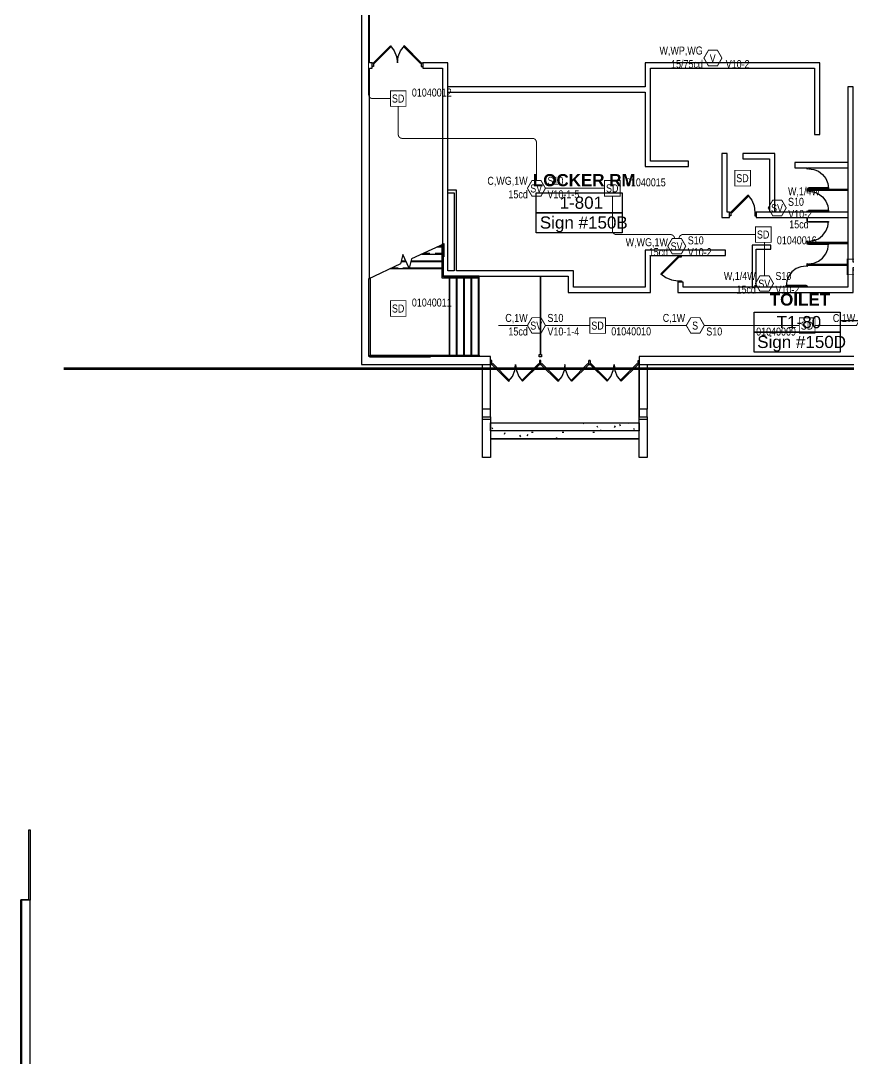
# Model space of a CAD drawing. Header units: inches. Extents: x 8199 to 15931, y 7617 to 15423.
# Drawn here: x 8454 to 9695, y 10796 to 12352 of the extents above; entities that cross this region are included whole.
import ezdxf
from ezdxf.enums import TextEntityAlignment as Align

# ---------------------------------------------------------------- set-up
doc = ezdxf.new("R2010")
doc.units = ezdxf.units.IN
doc.header["$LTSCALE"] = 0.25
doc.header["$MEASUREMENT"] = 0
for name, color, linetype in [('BACKGROUND', 8, 'Continuous'), ('CONDUIT', 6, 'Continuous'), ('JUNCTION BOX', 1, 'Continuous'), ('SMOKE DETECTOR', 1, 'Continuous'), ('SPEAKER', 1, 'Continuous'), ('SPEAKER STROBE', 1, 'Continuous'), ('STROBE', 1, 'Continuous')]:
    doc.layers.add(name, color=color, linetype=linetype)
doc.styles.add('Arial', font='arial.ttf', dxfattribs={"width": 0.8})
doc.styles.add('PDF Arial', font='arial.ttf')
doc.styles.add('PDF Arial Bold', font='arialbd.ttf')

# ---------------------------------------------------------------- blocks, each defined once
blk = doc.blocks.new('GC-S7')
at = {"layer": 'SPEAKER', "const_width": 1.46}
blk.add_lwpolyline([(13.8, 0.2), (7.1, 11.9), (-6.4, 11.9), (-13.2, 0.2), (-6.4, -11.5), (7.1, -11.5)], close=True, dxfattribs=at)
at = {"layer": 'SPEAKER', "style": 'Arial', "width": 0.8}
blk.add_text('S', height=12, dxfattribs=at).set_placement((0, 0), align=Align.MIDDLE)
for tag, p in [('C', (-15, 11.5)), ('1/2W', (-14.7, -8.8))]:
    blk.add_attdef(tag, text='', height=12, dxfattribs=at).set_placement(p, align=Align.MIDDLE_RIGHT)
blk.add_attdef('Speaker_Circuit', text='', height=12, dxfattribs=at).set_placement((16.8, -8.8), align=Align.MIDDLE_LEFT)
blk = doc.blocks.new('CS405-7A-T WITH LKW-1')
at = {"layer": 'STROBE', "const_width": 1.46}
blk.add_lwpolyline([(13.8, 0.2), (7.1, 11.9), (-6.4, 11.9), (-13.2, 0.2), (-6.4, -11.5), (7.1, -11.5)], close=True, dxfattribs=at)
at = {"layer": 'STROBE', "style": 'Arial', "width": 0.8}
blk.add_text('V', height=12, dxfattribs=at).set_placement((0, 0), align=Align.MIDDLE)
for tag, p in [('W-WP', (-15, 11.5)), ('15/75CD', (-14.7, -8.8))]:
    blk.add_attdef(tag, text='', height=12, dxfattribs=at).set_placement(p, align=Align.MIDDLE_RIGHT)
blk.add_attdef('Visual_Circuit', text='', height=12, dxfattribs=at).set_placement((19.5, -8.8), align=Align.MIDDLE_LEFT)
blk = doc.blocks.new('G4-S7VM')
at = {"layer": 'SPEAKER STROBE', "const_width": 1.46}
blk.add_lwpolyline([(13.8, 0.2), (7.1, 11.9), (-6.4, 11.9), (-13.2, 0.2), (-6.4, -11.5), (7.1, -11.5)], close=True, dxfattribs=at)
at = {"layer": 'SPEAKER STROBE', "style": 'Arial', "width": 0.8}
blk.add_text('SV', height=12, dxfattribs=at).set_placement((0, 0), align=Align.MIDDLE)
for tag, p in [('W', (-12.9, 11.5)), ('CANDELA', (-12.6, -8.8)), ('1/2W', (-12.6, -29.2))]:
    blk.add_attdef(tag, text='', height=12, dxfattribs=at).set_placement(p, align=Align.MIDDLE_RIGHT)
for tag, p in [('Speaker_Circuit', (16.8, 11.5)), ('Visual_Circuit', (16.8, -8.8))]:
    blk.add_attdef(tag, text='', height=12, dxfattribs=at).set_placement(p, align=Align.MIDDLE_LEFT)
blk = doc.blocks.new('SIGA-PD')
at = {"layer": 'SMOKE DETECTOR', "const_width": 1.3}
blk.add_lwpolyline([(-11.5, -11.7), (-11.5, 11.7), (11.9, 11.7), (11.9, -11.7)], close=True, dxfattribs=at)
at = {"layer": 'SMOKE DETECTOR', "style": 'Arial', "width": 0.8}
blk.add_text('SD', height=12, dxfattribs=at).set_placement((0, 0), align=Align.MIDDLE)
for tag, p in [('ADDRESS', (20.6, 9)), ('ZONE', (20.6, -8.6))]:
    blk.add_attdef(tag, text='', height=12, dxfattribs=at).set_placement(p, align=Align.MIDDLE_LEFT)
blk.add_attdef('SUBSCRIPT', text='', height=12, dxfattribs=at).set_placement((-16.6, -9), align=Align.MIDDLE_RIGHT)
blk = doc.blocks.new('GC-S7VM')
at = {"layer": 'SPEAKER STROBE', "const_width": 1.46}
blk.add_lwpolyline([(13.8, 0.2), (7.1, 11.9), (-6.4, 11.9), (-13.2, 0.2), (-6.4, -11.5), (7.1, -11.5)], close=True, dxfattribs=at)
at = {"layer": 'SPEAKER STROBE', "style": 'Arial', "width": 0.8}
blk.add_text('SV', height=12, dxfattribs=at).set_placement((0, 0), align=Align.MIDDLE)
for tag, p in [('C', (-12.9, 11.5)), ('CANDELA', (-12.6, -8.8)), ('1/2W', (-12.6, -29.2))]:
    blk.add_attdef(tag, text='', height=12, dxfattribs=at).set_placement(p, align=Align.MIDDLE_RIGHT)
for tag, p in [('Speaker_Circuit', (16.8, 11.5)), ('Visual_Circuit', (16.8, -8.8))]:
    blk.add_attdef(tag, text='', height=12, dxfattribs=at).set_placement(p, align=Align.MIDDLE_LEFT)
blk = doc.blocks.new('JUNCTION BOX')
at = {"const_width": 1.3}
blk.add_lwpolyline([(-11.5, -11.7), (-11.5, 11.7), (11.9, 11.7), (11.9, -11.7)], close=True, dxfattribs=at)
at = {"style": 'Arial', "width": 0.8}
blk.add_text('J', height=12, dxfattribs=at).set_placement((0, 0), align=Align.MIDDLE)
blk.add_attdef('SUBSCRIPT', text='', height=12, dxfattribs=at).set_placement((-16.6, -9), align=Align.MIDDLE_RIGHT)

msp = doc.modelspace()

# ---------------------------------------------------------------- linework, layer by layer
at = {"lineweight": 0, "const_width": 4}
msp.add_lwpolyline([(10419.9, 11830.1), (8518.9, 11830.1)], dxfattribs=at)
at = {"layer": 'BACKGROUND'}
for points in [[(8977.5, 12288.8), (8977.5, 13053.8), (8965.4, 13053.8), (8965.4, 11848.5)], [(9008.7, 12314), (9014.5, 12306.7), (9018, 12298.1), (9019.2, 12288.8), (9020.5, 12298.1), (9024, 12306.7), (9029.8, 12314), (9054.9, 12288.8), (9057.1, 12288.8), (9057.1, 12280.9), (9086.8, 12280.9), (9086.8, 12016.4)], [(9029.8, 12314), (9028.5, 12313), (9054, 12287.6), (9054.9, 12288.8), (9054.9, 12283.1), (9057.1, 12283.1)], [(8977.5, 11965.5), (8977.5, 12280.9), (8981.3, 12280.9), (8981.3, 12288.8), (8977.5, 12288.8)], [(8981.3, 12288.8), (8983.2, 12288.8), (8983.2, 12283.1), (8981.3, 12283.1)], [(9094.7, 12280.9), (9094.7, 12288.8), (9057.1, 12288.8)], [(9094.7, 12244.9), (9390.7, 12244.9), (9390.7, 12133.4), (9398.7, 12133.4), (9455.4, 12133.4), (9455.4, 12141.3), (9398.7, 12141.3), (9398.7, 12280.9), (9644.6, 12280.9), (9644.6, 12181.1), (9652.6, 12181.1), (9652.6, 12280.9), (9652.6, 12288.8), (9398.7, 12288.8), (9390.7, 12288.8), (9390.7, 12252.8), (9094.7, 12252.8)], [(9414.3, 11972.5), (9421.6, 11966.7), (9430.2, 11963.2), (9439.4, 11962), (9439.4, 11960), (9439.4, 11944.1), (9447.4, 11944.1), (9702.6, 11944.1), (9702.6, 11952.1), (9702.6, 11982), (9704.8, 11982), (9704.8, 11990), (9702.6, 11990), (9702.6, 12252.8), (9694.6, 12252.8)], [(9585, 12064.9), (9585, 12144.5), (9585, 12152.5), (9537.3, 12152.5), (9537.3, 12144.5), (9577.1, 12144.5), (9577.1, 12064.9)], [(9694.6, 12139.4), (9615, 12139.4), (9615, 12131.4), (9633.1, 12131.4), (9633.1, 12129.9), (9634.1, 12129.9), (9634.1, 12131.4), (9694.6, 12131.4)], [(9635.7, 12129.9), (9643.3, 12128.9), (9650.7, 12126), (9656.7, 12121.2), (9661.5, 12115.2), (9664.7, 12107.9), (9665.6, 12100.2), (9665.6, 12101.2), (9635.7, 12101.2), (9635.7, 12100.2), (9665.6, 12100.2)], [(9088.1, 11969), (9094.7, 11969), (9275.1, 11969), (9275.1, 11944.1), (9283, 11944.1), (9398.7, 11944.1), (9398.7, 11952.1), (9398.7, 11999.9), (9511.1, 11999.9), (9511.1, 12007.8), (9398.7, 12007.8), (9390.7, 12007.8), (9390.7, 11952.1), (9283, 11952.1), (9283, 11969), (9283, 11976.9), (9107.8, 11976.9), (9107.8, 12097.7), (9104, 12097.7), (9094.7, 12097.7)], [(9094.7, 12093.5), (9104, 12093.5), (9104, 11976.9), (9094.7, 11976.9)], [(9544.6, 12090.3), (9550.3, 12083), (9553.8, 12074.1), (9555.1, 12064.9), (9557, 12064.9), (9557, 12056.9), (9633.1, 12056.9), (9633.1, 12050.8), (9634.1, 12050.8), (9634.1, 12056.9), (9694.6, 12056.9)], [(9635.7, 12096.1), (9643.3, 12095.1), (9650.7, 12092.3), (9656.7, 12087.5), (9661.5, 12081.1), (9664.7, 12074.1), (9665.6, 12066.1), (9665.6, 12067.1), (9635.7, 12067.1), (9635.7, 12066.1), (9665.6, 12066.1)], [(9517.2, 12064.9), (9519.1, 12064.9), (9519.1, 12059.1), (9517.2, 12059.1)], [(9555.1, 12064.9), (9555.1, 12059.1), (9557, 12059.1)], [(9634.1, 12064.9), (9634.1, 12066.1), (9633.1, 12066.1), (9633.1, 12064.9)], [(9635.7, 12021.2), (9643.3, 12022.2), (9650.7, 12025), (9656.7, 12029.8), (9661.5, 12036.2), (9664.7, 12043.2), (9665.6, 12050.8), (9665.6, 12049.9), (9635.7, 12049.9), (9635.7, 12050.8), (9665.6, 12050.8)], [(9089, 11998), (9089, 12017.4), (9040.3, 11994.8), (9036.8, 11980.8), (9027.5, 12001.1), (9024, 11987.1), (8975.3, 11964.5)], [(9079.1, 12012.9), (9085.8, 12012.9)], [(9081.4, 12013.9), (9085.8, 12013.9)], [(9557, 11952.1), (9557, 12009.1), (9579, 12009.1), (9579, 12015.2), (9557, 12015.2), (9551, 12015.2), (9551, 11952.1)], [(9694.6, 12019.3), (9634.1, 12019.3), (9634.1, 12021.2), (9633.1, 12021.2), (9633.1, 12017.1), (9634.1, 12017.1), (9634.1, 12018), (9694.6, 12018)], [(9635.7, 11987.1), (9643.3, 11988.4), (9650.7, 11991.3), (9656.7, 11996), (9661.5, 12002.1), (9664.7, 12009.4), (9665.6, 12017.1), (9665.6, 12016.1), (9635.7, 12016.1), (9635.7, 12017.1), (9665.6, 12017.1)], [(9772.4, 12020.6), (9711.8, 11901.7), (9682.8, 11901.7)], [(9055.6, 12001.8), (9085.8, 12001.8)], [(9057.8, 12003.1), (9068, 12003.1)], [(9075.6, 12003.1), (9085.8, 12003.1)], [(9439.4, 11999.9), (9439.4, 11998), (9445.2, 11998), (9445.2, 11999.9)], [(9008.7, 11980.1), (9085.8, 11980.1)], [(9010.6, 11981.1), (9020.2, 11981.1)], [(9025, 11990.9), (9032, 11990.9)], [(9025.3, 11991.9), (9031.7, 11991.9)], [(9027.5, 11981.1), (9036.8, 11981.1)], [(9039.3, 11990.9), (9085.8, 11990.9)], [(9631.9, 11983.9), (9623.9, 11983), (9616.9, 11980.1), (9610.5, 11975.3), (9605.8, 11969), (9602.9, 11962), (9601.9, 11954), (9601.9, 11955.3), (9631.9, 11955.3), (9631.9, 11954), (9601.9, 11954)], [(9694.6, 11986.2), (9634.1, 11986.2), (9634.1, 11987.1), (9633.1, 11987.1), (9633.1, 11983.9), (9634.1, 11983.9), (9634.1, 11985.2), (9694.6, 11985.2)], [(9141.6, 11848.5), (9097.3, 11848.5), (8976.2, 11848.5), (8976.2, 11964.8), (8978.5, 11965.8), (8978.5, 11850.5), (9097.3, 11850.5), (9141.6, 11850.5), (9141.6, 11848.5), (9141.6, 11849.5), (9141.6, 11967.1), (9141.6, 11969), (9089, 11969)], [(9097.9, 11850.5), (9097.9, 11966.1)], [(9108.8, 11850.5), (9108.8, 11966.1)], [(9119.9, 11850.5), (9119.9, 11966.1)], [(9130.7, 11850.5), (9130.7, 11966.1)], [(9439.4, 11962), (9445.2, 11962), (9445.2, 11960)], [(9447.4, 11952.1), (9447.4, 11960), (9439.4, 11960)], [(9634.1, 11952.1), (9634.1, 11954), (9633.1, 11954), (9633.1, 11952.1)], [(8965.4, 11848.5), (8965.4, 11836.4), (9158.8, 11836.4), (9160.7, 11836.4), (9185.9, 11811.3), (9191.6, 11818.6), (9195.4, 11827.2), (9196.4, 11836.4), (9197.6, 11827.2), (9201.1, 11818.6), (9206.9, 11811.3), (9232.4, 11836.4), (9234.3, 11836.4), (9259.8, 11811.3), (9261, 11812.5), (9235.6, 11837.7), (9234.3, 11836.4)], [(9097.9, 11849.5), (8977.5, 11849.5)], [(9146.7, 11757.7), (9158.8, 11757.7), (9158.8, 11769.5), (9158.8, 11836.4), (9158.8, 11848.5), (8977.5, 11848.5)], [(9068.9, 11847.6), (8977.5, 11847.6)], [(9158.8, 11748.8), (9381.8, 11748.8), (9381.8, 11842.5)], [(9185.9, 11811.3), (9187.1, 11812.5), (9162, 11837.7), (9160.7, 11836.4), (9160.7, 11842.2), (9158.8, 11842.2)], [(9232.4, 11836.4), (9231.1, 11837.7), (9205.6, 11812.5), (9206.9, 11811.3)], [(9232.4, 11842.2), (9232.4, 11836.4), (9234.3, 11836.4), (9234.3, 11842.2), (9232.4, 11842.2), (9234.3, 11842.2)], [(9306, 11836.4), (9304.7, 11837.7), (9279.5, 11812.5), (9280.8, 11811.3), (9306, 11836.4), (9308.2, 11836.4), (9333.4, 11811.3), (9339.1, 11818.6), (9342.6, 11827.2), (9343.9, 11836.4), (9345.1, 11827.2), (9348.7, 11818.6), (9354.4, 11811.3), (9379.9, 11836.4), (9381.8, 11836.4), (10556.4, 11836.4)], [(9308.2, 11842.2), (9308.2, 11836.4), (9306, 11836.4), (9306, 11842.2), (9308.2, 11842.2), (9306, 11842.2)], [(9308.2, 11836.4), (9309.1, 11837.7), (9334.6, 11812.5), (9333.4, 11811.3)], [(9354.4, 11811.3), (9353.1, 11812.5), (9378.6, 11837.7), (9379.9, 11836.4), (9379.9, 11842.2), (9381.8, 11842.2)], [(10556.4, 11848.5), (9381.8, 11848.5), (9381.8, 11836.4), (9381.8, 11769.5), (9381.8, 11757.7), (9393.6, 11757.7), (9393.6, 11769.5), (9381.8, 11769.5)], [(9158.8, 11769.5), (9146.7, 11769.5), (9146.7, 11836.4), (9158.8, 11836.4)], [(9280.8, 11811.3), (9275.1, 11818.6), (9271.6, 11827.2), (9270.3, 11836.4), (9269, 11827.2), (9265.5, 11818.6), (9259.8, 11811.3)], [(9381.8, 11836.4), (9393.6, 11836.4), (9393.6, 11769.5)], [(9158.8, 11757.7), (9158.8, 11754.6), (9158.8, 11696.9), (9146.7, 11696.9), (9146.7, 11754.6), (9146.7, 11757.7), (9146.7, 11769.5)], [(9146.7, 11754.6), (9158.8, 11754.6)], [(9242.2, 11748.8), (9241.9, 11748.2)], [(9299, 11747.6), (9298.3, 11748.8)], [(9345.5, 11744.4), (9344.2, 11742.1)], [(9353.8, 11744), (9352.5, 11746.3)], [(9365.9, 11748.8), (9365.2, 11747.9)], [(9393.6, 11757.7), (9393.6, 11754.6), (9393.6, 11696.9), (9381.8, 11696.9), (9381.8, 11754.6), (9381.8, 11757.7)], [(9381.8, 11754.6), (9393.6, 11754.6)], [(9162.3, 11739.3), (9161, 11741.5)], [(9180.4, 11733.9), (9179.2, 11731.6)], [(9204, 11728.1), (9202.7, 11730.3)], [(9214.5, 11731.6), (9213.3, 11729.4)], [(9220.3, 11735.1), (9222.8, 11735.1)], [(9266.1, 11735.1), (9268.7, 11735.1)], [(9312, 11735.1), (9314.6, 11735.1)], [(9319.7, 11742.1), (9318.4, 11744)], [(9324.8, 11738.6), (9323.5, 11736.7)], [(9323.5, 11736.7), (9323.5, 11736.7)], [(9374.8, 11738.3), (9373.5, 11740.5)], [(9158.8, 11724.9), (9381.8, 11724.9)], [(9259.1, 11724.9), (9257.9, 11726.8)], [(9347.4, 11724.9), (9347.1, 11725.2)], [(8736.7, 9428.6), (8468.7, 9428.6), (8468.7, 9638.8), (8468.7, 11033.3), (8466.5, 11033.3), (8466.5, 11138.7), (8468.7, 11138.7), (8468.7, 11033.3), (8455.7, 11033.3), (8455.7, 9638.8), (8455.7, 9428.6), (8455.7, 9415.5), (8736.7, 9415.5), (8455.7, 9415.5), (8454.7, 9414.6)], [(8454.4, 10763.1), (8454.4, 11033.9), (8455.7, 11033), (8455.7, 10763.1), (8454.7, 10763.1)], [(8466.5, 11033.9), (8454.4, 11033.9)]]:
    msp.add_lwpolyline(points, dxfattribs=at)
for points in [[(8984.5, 12287.6), (9010, 12313), (9008.7, 12314), (8983.2, 12288.8)], [(9505.4, 12152.5), (9505.4, 12056.9), (9513.4, 12056.9), (9517.2, 12056.9), (9517.2, 12064.9), (9513.4, 12064.9), (9513.4, 12152.5)], [(9227.3, 12063.9), (9227.3, 12093.9), (9356.3, 12093.9), (9356.3, 12063.9)], [(9520.4, 12063.6), (9545.9, 12089.1), (9544.6, 12090.3), (9519.1, 12064.9)], [(9633.1, 12100.2), (9633.1, 12096.1), (9634.1, 12096.1), (9634.1, 12097.7), (9694, 12097.7), (9694, 12098.6), (9634.1, 12098.6), (9634.1, 12100.2)], [(9227.3, 12034), (9227.3, 12063.9), (9356.3, 12063.9), (9356.3, 12034)], [(9093.5, 11968), (9088.1, 11968), (9088.1, 11973.4), (9088.1, 12017.1), (9085.8, 12016.1), (9085.8, 11973.4), (9085.8, 11966.1), (9093.5, 11966.1), (9141.6, 11966.1), (9141.6, 11968)], [(9440.7, 11996.7), (9415.2, 11971.2), (9414.3, 11972.5), (9439.4, 11998)], [(9234, 11851.4), (9234, 11968), (9233.3, 11968), (9233.3, 11851.4)], [(9553.8, 11884.9), (9553.8, 11914.8), (9682.8, 11914.8), (9682.8, 11884.9)], [(9553.8, 11854.9), (9553.8, 11884.9), (9682.8, 11884.9), (9682.8, 11854.9)], [(9235.2, 11851.4), (9235.2, 11847.9), (9231.7, 11847.9), (9231.7, 11851.4)], [(9381.8, 11736.7), (9158.8, 11736.7), (9158.8, 11748.8), (9381.8, 11748.8)]]:
    msp.add_lwpolyline(points, close=True, dxfattribs=at)
at = {"layer": 'BACKGROUND', "ltscale": 0.77}
msp.add_lwpolyline([(9094.7, 11976.9), (9094.7, 12280.9)], dxfattribs=at)
at = {"layer": 'BACKGROUND', "ltscale": 0.541667}
msp.add_lwpolyline([(9694.6, 12252.8), (9694.6, 11952.1), (9447.4, 11952.1)], dxfattribs=at)
at = {"layer": 'BACKGROUND', "ltscale": 0.316667}
msp.add_lwpolyline([(9694.6, 12064.9), (9557, 12064.9)], dxfattribs=at)
at = {"layer": 'BACKGROUND', "ltscale": 0.061667}
for points in [[(9036.8, 11981.1), (9085.8, 11981.1)], [(9039.6, 11991.9), (9085.8, 11991.9)]]:
    msp.add_lwpolyline(points, dxfattribs=at)
at = {"layer": 'BACKGROUND', "ltscale": 0.08}
for points in [[(9097, 11850.5), (9097, 11966.1)], [(9107.8, 11850.5), (9107.8, 11966.1)], [(9118.6, 11850.5), (9118.6, 11966.1)], [(9129.8, 11850.5), (9129.8, 11966.1)], [(9140.6, 11850.5), (9140.6, 11966.1)]]:
    msp.add_lwpolyline(points, dxfattribs=at)
at = {"layer": 'BACKGROUND', "ltscale": 0.063333}
for points in [[(9158.8, 11737.4), (9381.8, 11737.4)], [(9158.8, 11725.6), (9381.8, 11725.6)]]:
    msp.add_lwpolyline(points, dxfattribs=at)
at = {"layer": 'CONDUIT', "lineweight": 0, "const_width": 1.5}
for points in [[(8976, 12406.2), (8976, 12241.1, 0.414214), (8982, 12235.1), (9008.7, 12235.1)], [(9227.6, 12112.2), (9227.6, 12169.4, 0.414214), (9221.6, 12175.4), (9026.4, 12175.4, -0.414214), (9020.4, 12181.4), (9020.4, 12223.4)], [(9434.6, 12025.5), (9434.6, 12025.2, 0.414214), (9428.6, 12031.2), (9347.4, 12031.2, -0.414214), (9341.4, 12037.2), (9341.4, 12088.8)], [(9556.1, 12031.2), (9447.4, 12031.2, 0.414214), (9441.4, 12025.2), (9441.4, 12025.5)]]:
    msp.add_lwpolyline(points, format="xyb", dxfattribs=at)
for points in [[(9241.1, 12100.5), (9329.7, 12100.5)], [(9569.5, 11969.5), (9569.5, 12019.5)], [(9214.2, 11894.7), (9170.3, 11894.7)], [(9307.7, 11894.7), (9241, 11894.7)], [(9452.5, 11894.7), (9331.1, 11894.7)], [(9621.8, 11894.7), (9479.2, 11894.7)], [(9707.4, 11894.7), (9645.2, 11894.7)]]:
    msp.add_lwpolyline(points, dxfattribs=at)

# ---------------------------------------------------------------- block references
at = {"layer": 'JUNCTION BOX'}
msp.add_blockref('JUNCTION BOX', (9705.1, 11982.7), dxfattribs=at)
at = {"layer": 'SMOKE DETECTOR'}
for p, values in [((9020.2, 12235.1), {'ADDRESS': '01040012'}), ((9341.2, 12100.5), {'ADDRESS': '01040015'}), ((9567.5, 12031.2), {'ZONE': '01040016'}), ((9020.2, 11920.3), {'ADDRESS': '01040011'}), ((9319.2, 11894.7), {'ZONE': '01040010'}), ((9633.3, 11894.7), {'SUBSCRIPT': '01040009'})]:
    msp.add_blockref('SIGA-PD', p, dxfattribs=at).add_auto_attribs(values)
msp.add_blockref('SIGA-PD', (9536.5, 12115.7), dxfattribs=at)
at = {"layer": 'SPEAKER'}
for p in [(9465.5, 11894.7), (9720.5, 11894.5)]:
    msp.add_blockref('GC-S7', p, dxfattribs=at).add_auto_attribs({'C': 'C,1W', 'Speaker_Circuit': 'S10'})
at = {"layer": 'SPEAKER STROBE'}
for name, p, values in [('GC-S7VM', (9227.3, 12100.3), {'C': 'C,WG,1W', 'Speaker_Circuit': 'S10', 'Visual_Circuit': 'V10-1-5', 'CANDELA': '15cd'}), ('G4-S7VM', (9569.2, 11957.6), {'W': 'W,1/4W', 'Speaker_Circuit': 'S10', 'Visual_Circuit': 'V10-2', 'CANDELA': '15cd'}), ('GC-S7VM', (9227.3, 11894.7), {'C': 'C,1W', 'Speaker_Circuit': 'S10', 'Visual_Circuit': 'V10-1-4', 'CANDELA': '15cd'})]:
    msp.add_blockref(name, p, dxfattribs=at).add_auto_attribs(values)
ref = msp.add_blockref('G4-S7VM', (9588.3, 12070.9), dxfattribs=at)
ref.add_attrib('W', 'W,1/4W', dxfattribs={"height": 12, "style": 'Arial', "width": 0.8}).set_placement((9652.5, 12096.2), align=Align.MIDDLE_RIGHT)
ref.add_attrib('Speaker_Circuit', 'S10', dxfattribs={"height": 12, "style": 'Arial', "width": 0.8}).set_placement((9604.8, 12080.3), align=Align.MIDDLE_LEFT)
ref.add_attrib('Visual_Circuit', 'V10-2', dxfattribs={"height": 12, "style": 'Arial', "width": 0.8}).set_placement((9605.1, 12062.1), align=Align.MIDDLE_LEFT)
ref.add_attrib('CANDELA', '15cd', dxfattribs={"height": 12, "style": 'Arial', "width": 0.8}).set_placement((9635.7, 12046.5), align=Align.MIDDLE_RIGHT)
ref = msp.add_blockref('G4-S7VM', (9437.7, 12013.6), dxfattribs=at)
ref.add_attrib('W', 'W,WG,1W', dxfattribs={"height": 12, "style": 'Arial', "width": 0.8}).set_placement((9424.7, 12019.7), align=Align.MIDDLE_RIGHT)
ref.add_attrib('Speaker_Circuit', 'S10', dxfattribs={"height": 12, "style": 'Arial', "width": 0.8}).set_placement((9454.5, 12022.5), align=Align.MIDDLE_LEFT)
ref.add_attrib('Visual_Circuit', 'V10-2', dxfattribs={"height": 12, "style": 'Arial', "width": 0.8}).set_placement((9454.5, 12004.8), align=Align.MIDDLE_LEFT)
ref.add_attrib('CANDELA', '15cd', dxfattribs={"height": 12, "style": 'Arial', "width": 0.8}).set_placement((9425, 12004.8), align=Align.MIDDLE_RIGHT)
at = {"layer": 'STROBE'}
msp.add_blockref('CS405-7A-T WITH LKW-1', (9491.9, 12295.6), dxfattribs=at).add_auto_attribs({'W-WP': 'W,WP,WG', 'Visual_Circuit': 'V10-2', '15/75CD': '15/75cd'})

# ---------------------------------------------------------------- texts
at = {"layer": 'BACKGROUND', "attachment_point": 7}
for s, insert, char_height, style in [('LOCKER RM', (9222.2, 12103.4), 18.22, 'PDF Arial Bold'), ('1-801', (9262.3, 12069.6), 18.24, 'PDF Arial'), ('Sign #150B', (9232.7, 12034.6), 18.24, 'PDF Arial'), ('TOILET', (9577.4, 11924.4), 18.22, 'PDF Arial Bold'), ('T1-80', (9587.9, 11890.6), 18.24, 'PDF Arial'), ('Sign #150D', (9558.6, 11855.6), 18.24, 'PDF Arial')]:
    msp.add_mtext(s, dxfattribs=dict(at, insert=insert, char_height=char_height, style=style))

doc.saveas('drawing.dxf')
